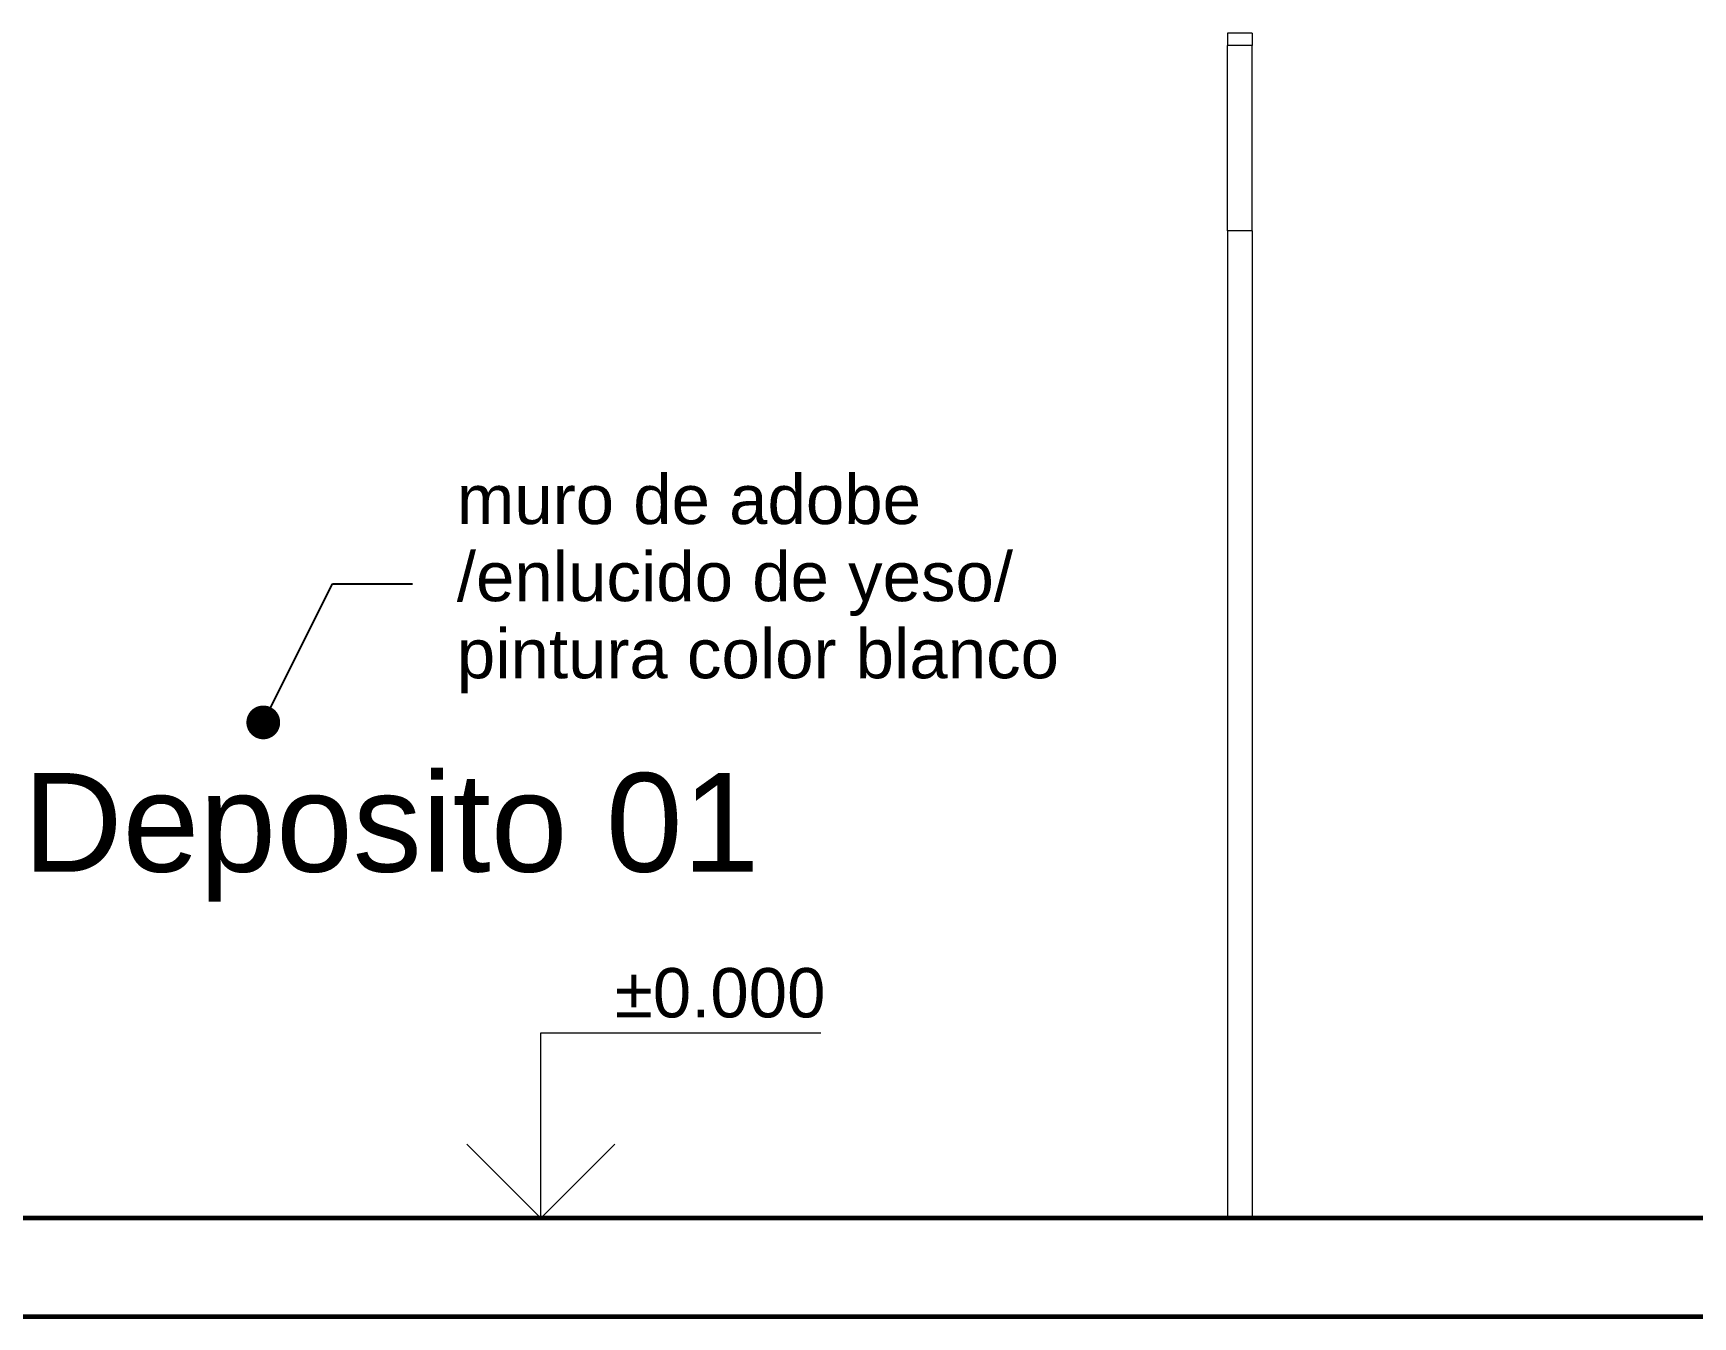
# Model space of a CAD drawing. Header units: metres. Extents: x 48 to 635, y -15 to 39.
# Drawn here: x 523.532 to 526.892, y -14.801 to -12.201 of the extents above; entities that cross this region are included whole.
import ezdxf

# ---------------------------------------------------------------- set-up
doc = ezdxf.new("R2010")
doc.units = ezdxf.units.M
doc.header["$MEASUREMENT"] = 0
doc.linetypes.add('Wipeout_Contour', pattern=[1, 0, -1])
for name, color, linetype in [('Annotation - Label', 7, 'Continuous'), ('Dimensioning - General', 7, 'Continuous'), ('Interior - Furniture', 7, 'Continuous'), ('Structural - Bearing', 7, 'Continuous')]:
    doc.layers.add(name, color=color, linetype=linetype)
doc.styles.add('GENERATED_STYLE_1', font='')
doc.styles.get('GENERATED_STYLE_1').set_extended_font_data('Arial')
doc.dimstyles.new('GENERATED_STYLE__6', dxfattribs={"dimtxt": 0.18, "dimasz": 0.1368, "dimexe": 0.18, "dimexo": 0.0625, "dimgap": 0.09, "dimtad": 0, "dimtih": 1, "dimtoh": 1, "dimdec": 4, "dimzin": 0, "dimdsep": 46, "dimcen": 0.09, "dimadec": 0, "dimazin": 0, "dimtfac": 1, "dimtdec": 4, "dimtmove": 0, "dimatfit": 3, "dimldrblk": 'ARROWHEAD_11', "dimfxl": 1, "dimtolj": 1, "dimtzin": 0, "dimarcsym": 0})

# ---------------------------------------------------------------- blocks, each defined once
blk = doc.blocks.new('ARROWHEAD_11')
at = {"color": 0, "linetype": 'Continuous', "lineweight": 0}
blk.add_line((0, 0), (-1, 0), dxfattribs=at)
at = {"color": 0, "linetype": 'Continuous', "lineweight": 0, "const_width": 0.25, "flags": 128}
blk.add_lwpolyline([(-0.125, 0, 1), (0.125, 0, 1)], format="xyb", close=True, dxfattribs=at)

msp = doc.modelspace()

# ---------------------------------------------------------------- linework, layer by layer
at = {"layer": 'Dimensioning - General', "color": 7, "linetype": 'Continuous', "lineweight": 13}
msp.add_line((524.5597, -14.2263), (525.1266, -14.2263), dxfattribs=at)
at = {"layer": 'Interior - Furniture', "color": 104, "linetype": 'Continuous', "lineweight": 20, "true_color": 0x029e21}
msp.add_line((525.9996, -12.2013), (525.9496, -12.2013), dxfattribs=at)

# ---------------------------------------------------------------- texts
at = {"layer": 'Annotation - Label', "color": 5, "linetype": 'Continuous', "lineweight": 25, "insert": (524.3896, -13.3168), "char_height": 0.1, "width": 1.245258, "attachment_point": 4, "line_spacing_factor": 0.937018, "style": 'GENERATED_STYLE_1'}
msp.add_mtext('\\A1;{\\pql;\\fArial|b0|i0|c0|p34;muro de adobe /enlucido de yeso/ pintura color blanco}', dxfattribs=at)
at = {"layer": 'Annotation - Label', "color": 7, "linetype": 'Continuous', "lineweight": 13, "insert": (523.5111, -13.6998), "char_height": 0.2, "attachment_point": 1, "style": 'GENERATED_STYLE_1'}
msp.add_mtext('\\A1;{\\pql;\\fArial|b0|i0|c0|p34;Deposito 01}', dxfattribs=at)
at = {"layer": 'Dimensioning - General', "color": 5, "lineweight": 25, "insert": (524.7097, -14.1963), "char_height": 0.1, "attachment_point": 7, "style": 'GENERATED_STYLE_1'}
msp.add_mtext('\\A1;{\\pql;\\fArial|b0|i0|c0|p34;±0.000}', dxfattribs=at)

# ---------------------------------------------------------------- leaders
at = {"layer": 'Annotation - Label', "color": 151, "linetype": 'Continuous', "lineweight": 20, "true_color": 0x80c2ff, "annotation_type": 0, "has_hookline": 1, "hookline_direction": 0, "text_width": 1.2036}
msp.add_leader([(523.9977, -13.5973), (524.1376, -13.3168), (524.2996, -13.3168)], dimstyle='GENERATED_STYLE__6', dxfattribs=at)

# ---------------------------------------------------------------- wipeouts: each hides what was drawn before it
at = {"color": 254, "linetype": 'Wipeout_Contour', "lineweight": 0, "ltscale": 2104.485434}
msp.add_wipeout([(525.9496, -12.6013), (525.9996, -12.6013), (525.9996, -12.2263), (525.9496, -12.2263)], dxfattribs=at).dxf.layer = 'Interior - Furniture'

# ---------------------------------------------------------------- next in the draw order: linework, layer by layer
at = {"layer": 'Interior - Furniture', "color": 104, "linetype": 'Continuous', "lineweight": 20, "true_color": 0x029e21}
for p, q in [((525.9496, -12.2013), (525.9496, -12.2263)), ((525.9996, -12.2263), (525.9496, -12.2263)), ((525.9996, -12.2013), (525.9996, -12.2263)), ((525.9496, -12.6013), (525.9496, -14.6013)), ((525.9996, -12.6013), (525.9496, -12.6013)), ((525.9996, -12.6013), (525.9996, -14.6013))]:
    msp.add_line(p, q, dxfattribs=at)
at = {"layer": 'Interior - Furniture', "color": 104, "linetype": 'Continuous', "lineweight": 13, "true_color": 0x029e21}
for p, q in [((525.9496, -12.6013), (525.9496, -12.2263)), ((525.9996, -12.6013), (525.9996, -12.2263))]:
    msp.add_line(p, q, dxfattribs=at)

# ---------------------------------------------------------------- next in the draw order: wipeouts: each hides what was drawn before it
at = {"color": 254, "linetype": 'Wipeout_Contour', "lineweight": 0, "ltscale": 2095.719988}
msp.add_wipeout([(518.247, -14.8013), (529.1996, -14.8013), (529.1996, -14.6013), (518.247, -14.6013)], dxfattribs=at).dxf.layer = 'Structural - Bearing'

# ---------------------------------------------------------------- next in the draw order: linework, layer by layer
at = {"layer": 'Dimensioning - General', "color": 7, "linetype": 'Continuous', "lineweight": 13}
for p, q in [((524.5597, -14.6013), (524.5597, -14.2263)), ((524.5597, -14.6013), (524.4097, -14.4513)), ((524.7097, -14.4513), (524.5597, -14.6013))]:
    msp.add_line(p, q, dxfattribs=at)
at = {"layer": 'Dimensioning - General', "color": 151, "linetype": 'Continuous', "lineweight": 20, "true_color": 0x80c2ff}
for q in [(524.4472, -14.6013), (524.8533, -14.6013)]:
    msp.add_line((524.5597, -14.6013), q, dxfattribs=at)
at = {"layer": 'Structural - Bearing', "color": 7, "linetype": 'Continuous', "lineweight": 60}
for p, q in [((525.9496, -14.6013), (519.2677, -14.6013)), ((525.9996, -14.6013), (525.9496, -14.6013)), ((529.1996, -14.6013), (525.9996, -14.6013)), ((529.1996, -14.8013), (518.247, -14.8013))]:
    msp.add_line(p, q, dxfattribs=at)

doc.saveas('drawing.dxf')
